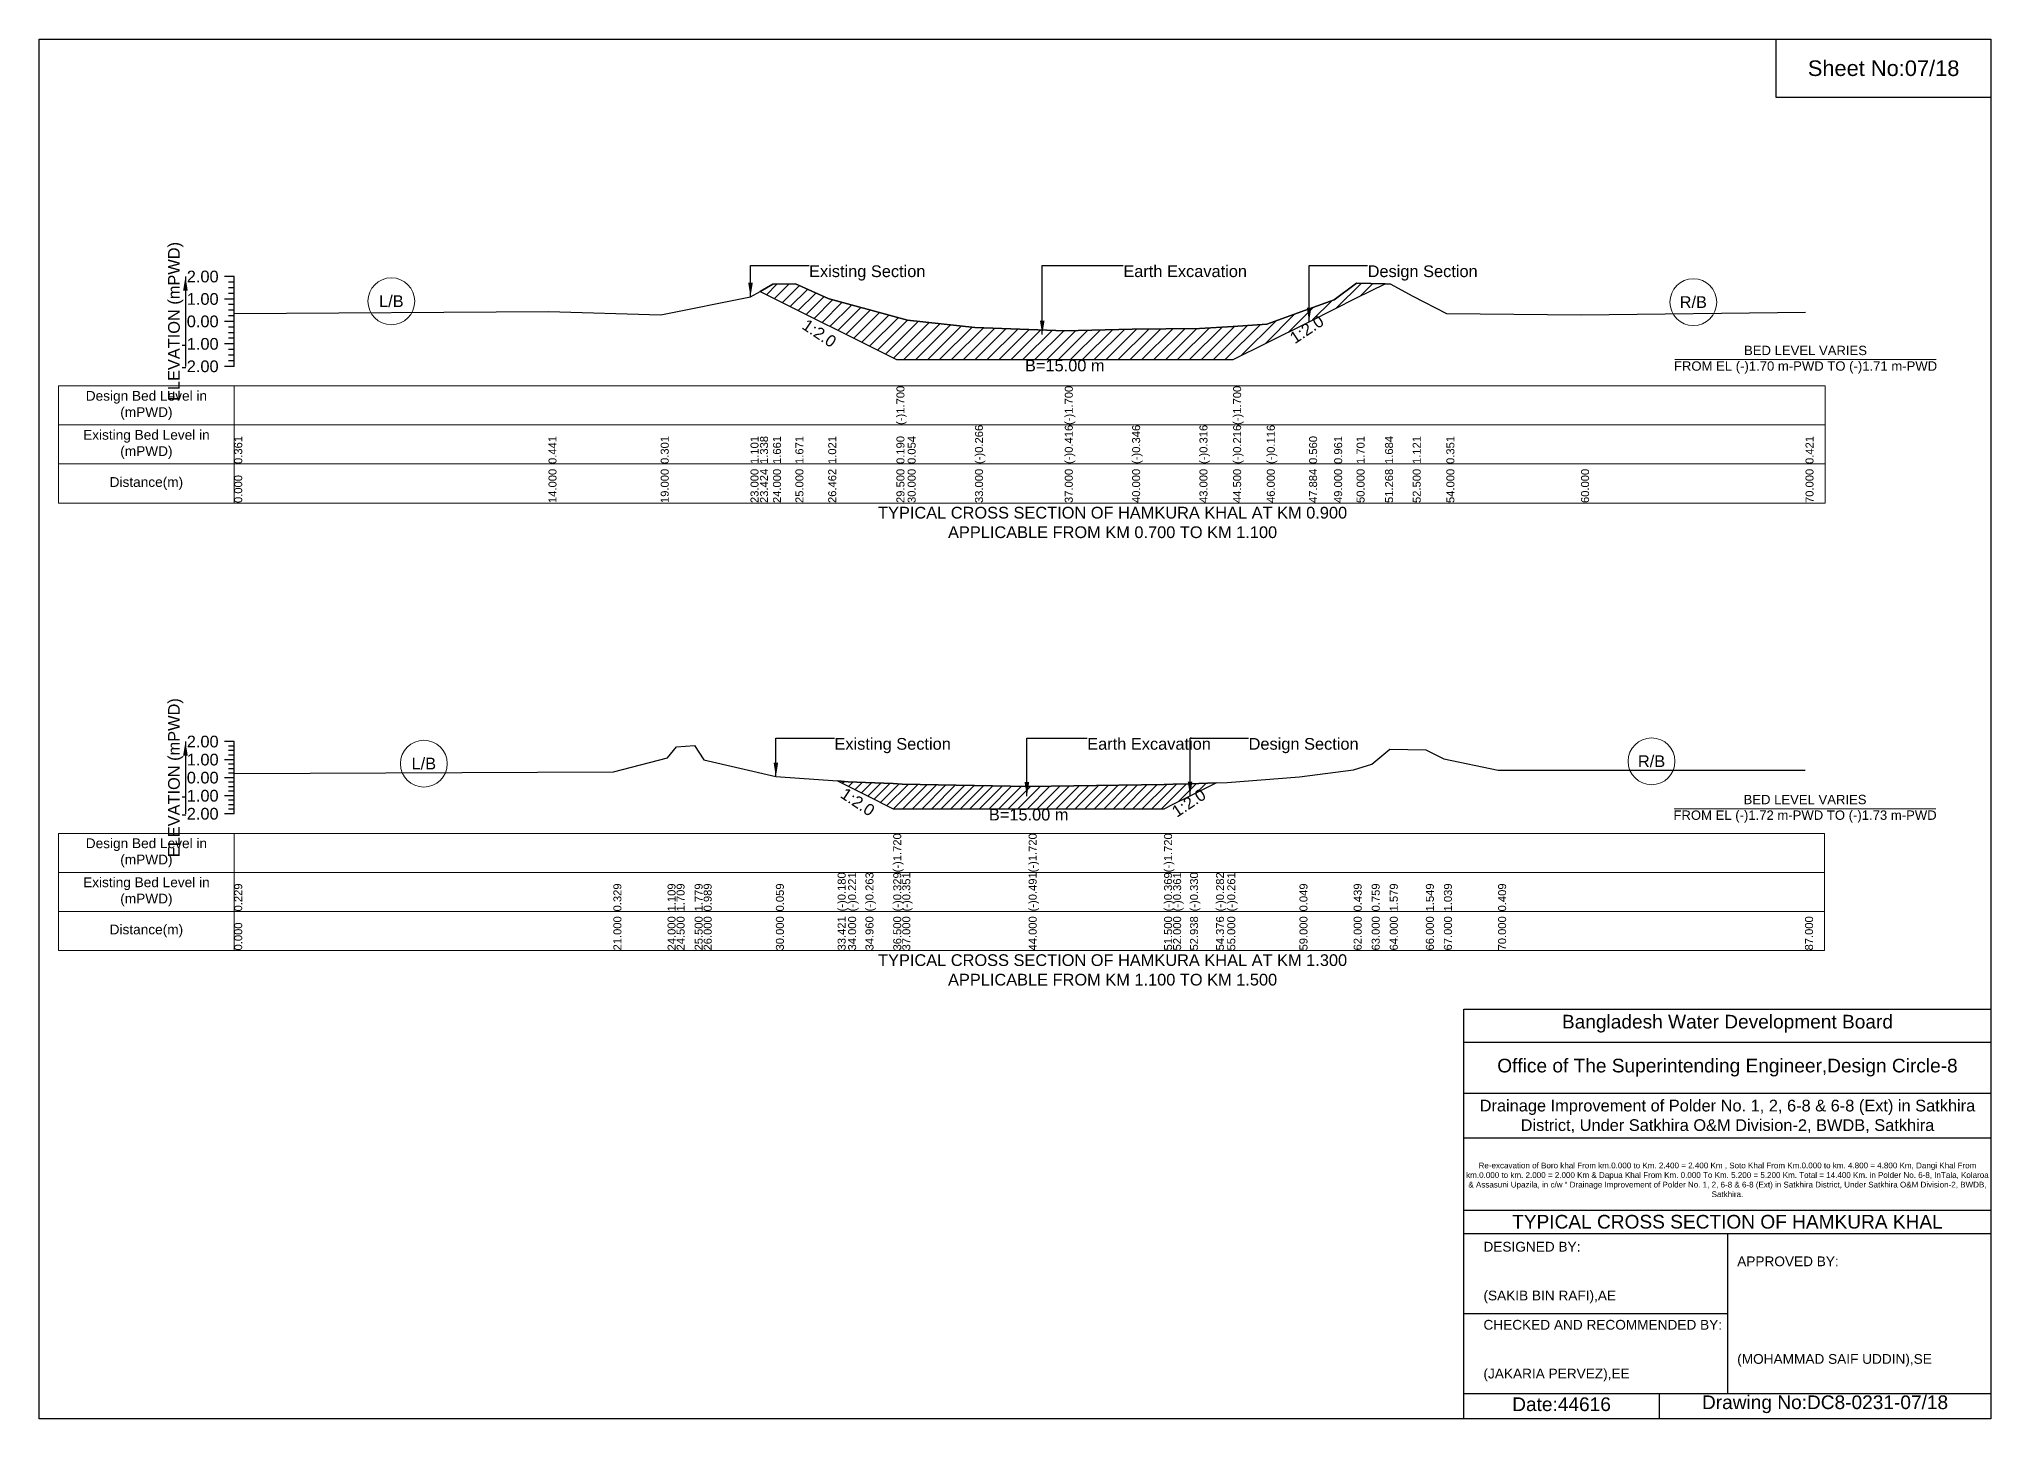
# Model space of a CAD drawing. Header units: inches. Extents: x 91000 to 278000, y -5656 to 20000.
# Drawn here: x 160000 to 168000, y 14344 to 20000 of the extents above; entities that cross this region are included whole.
import ezdxf

# ---------------------------------------------------------------- set-up
doc = ezdxf.new("R2010")
doc.units = ezdxf.units.IN
doc.header["$LTSCALE"] = 7
doc.header["$MEASUREMENT"] = 0
for name, color, linetype, lineweight in [('Cross section Data Border', 7, 'Continuous', 9), ('Cross Section Labels', 7, 'Continuous', 9), ('Existing_Bed_Level for Xsection', 7, 'Continuous', 25)]:
    doc.layers.add(name, color=color, linetype=linetype, lineweight=lineweight)
doc.styles.get("Standard").update_dxf_attribs({"font": 'arial.ttf'})
doc.dimstyles.get("Standard").update_dxf_attribs({"dimtxt": 0.18, "dimasz": 0.18, "dimexe": 0.18, "dimexo": 0.0625, "dimgap": 0.09, "dimtad": 0, "dimtih": 1, "dimtoh": 1, "dimdec": 4, "dimzin": 0, "dimdsep": 46, "dimtxsty": 'Standard', "dimcen": 0.09, "dimadec": 0, "dimazin": 0, "dimtfac": 1, "dimtdec": 4, "dimtofl": 0, "dimtmove": 0, "dimatfit": 3, "dimfxl": 1, "dimtolj": 1, "dimtzin": 0, "dimarcsym": 0})

msp = doc.modelspace()

# ---------------------------------------------------------------- hatches: boundary and pattern name
at = {"layer": 'Existing_Bed_Level for Xsection'}
h = msp.add_hatch(dxfattribs=at)
h.set_pattern_fill('ANSI31', color=256, scale=276, style=0)
h.paths.add_polyline_path([(162955, 18965.4), (163008, 18938.9), (163100, 18892.9), (163234.5, 18825.6), (163238, 18823.9), (163514, 18685.9), (163560, 18685.9), (163836, 18685.9), (164204, 18685.9), (164480, 18685.9), (164756, 18685.9), (164894, 18685.9), (165032, 18754.9), (165205.3, 18841.5), (165308, 18892.9), (165400, 18938.9), (165516.7, 18997.2), (165400, 18998.8), (165308, 18930.7), (165205.3, 18893.8), (165032, 18831.6), (164894, 18822.4), (164756, 18813.2), (164480, 18810.4), (164204, 18804), (163836, 18817.8), (163560, 18847.2), (163514, 18859.7), (163238, 18934.6), (163234.5, 18936.2), (163100, 18996), (163008, 18995.1)])
h = msp.add_hatch(dxfattribs=at)
h.set_pattern_fill('ANSI31', color=256, scale=222, style=0)
h.paths.add_polyline_path([(163273.1, 16959), (163316, 16937.6), (163387.1, 16902), (163501, 16845.1), (163538, 16845.1), (164056, 16845.1), (164611, 16845.1), (164648, 16863.6), (164717.4, 16898.3), (164823.9, 16951.5), (164717.4, 16947.9), (164648, 16945.6), (164611, 16945), (164056, 16936), (163538, 16946.4), (163501, 16948), (163387.1, 16952.9), (163316, 16956)])

# ---------------------------------------------------------------- linework, layer by layer
for points in [[(160000, 20000), (168000, 20000), (168000, 14344), (160000, 14344)], [(167120, 20000), (168000, 20000), (168000, 19760), (167120, 19760)]]:
    msp.add_lwpolyline(points, close=True)
for points in [[(165840, 14344), (165840, 16024), (168000, 16024)], [(165840, 15888), (168000, 15888)], [(165840, 15680), (168000, 15680)], [(165840, 15496), (168000, 15496)], [(165840, 15200), (168000, 15200)], [(165840, 15104), (168000, 15104)], [(166920, 15104), (166920, 14448)], [(165840, 14776), (166920, 14776)], [(165840, 14448), (168000, 14448)], [(166640, 14448), (166640, 14344)]]:
    msp.add_lwpolyline(points)
at = {"layer": 'Cross section Data Border'}
for points in [[(160080, 18578.3), (167320, 18578.3), (167320, 18098.3), (160080, 18098.3)], [(160080, 16744.3), (167318, 16744.3), (167318, 16264.3), (160080, 16264.3)]]:
    msp.add_lwpolyline(points, close=True, dxfattribs=at)
for points in [[(160800, 18578.3), (160800, 18098.3)], [(160080, 18418.3), (167320, 18418.3)], [(160080, 18258.3), (167320, 18258.3)], [(160800, 16744.3), (160800, 16264.3)], [(160080, 16584.3), (167318, 16584.3)], [(160080, 16424.3), (167318, 16424.3)]]:
    msp.add_lwpolyline(points, dxfattribs=at)
at = {"layer": 'Cross Section Labels'}
for points in [[(166704.2, 18685.9), (167775.8, 18685.9)], [(166702.2, 16845.1), (167773.8, 16845.1)]]:
    msp.add_lwpolyline(points, dxfattribs=at)
for centre in [(161444, 18925.2), (166780, 18921.5), (161577, 17030), (166609, 17039.6)]:
    msp.add_circle(centre, 96, dxfattribs=at)
at = {"layer": 'Existing_Bed_Level for Xsection'}
for points in [[(160800, 19026.3), (160760, 19026.3)], [(160800, 19003.3), (160776, 19003.3)], [(160800, 18980.3), (160776, 18980.3)], [(160800, 18658.3), (160800, 18750.3), (160800, 18842.3), (160800, 18934.3), (160800, 19026.3)], [(160800, 18875.5), (162088, 18882.8), (162548, 18870), (162916, 18943.6), (162955, 18965.4), (163008, 18995.1), (163100, 18996), (163234.5, 18936.2), (163238, 18934.6), (163514, 18859.7), (163514, 18859.7), (163560, 18847.2), (163836, 18817.8), (164204, 18804), (164204, 18804), (164480, 18810.4), (164756, 18813.2), (164894, 18822.4), (164894, 18822.4), (165032, 18831.6), (165205.3, 18893.8), (165308, 18930.7), (165400, 18998.8), (165516.7, 18997.2), (165538, 18996.9), (165630, 18945.4), (165768, 18874.6), (166320, 18870), (167240, 18881)], [(160800, 18934.3), (160760, 18934.3)], [(160800, 18957.3), (160776, 18957.3)], [(160800, 18911.3), (160776, 18911.3)], [(160800, 18888.3), (160776, 18888.3)], [(160800, 18842.3), (160760, 18842.3)], [(160800, 18865.3), (160776, 18865.3)], [(160800, 18819.3), (160776, 18819.3)], [(160800, 18750.3), (160760, 18750.3)], [(160800, 18796.3), (160776, 18796.3)], [(160800, 18773.3), (160776, 18773.3)], [(160800, 18727.3), (160776, 18727.3)], [(160800, 18658.3), (160760, 18658.3)], [(160800, 18704.3), (160776, 18704.3)], [(160800, 18681.3), (160776, 18681.3)], [(160800, 17120.3), (160760, 17120.3)], [(160800, 16824.3), (160800, 16898.3), (160800, 16972.3), (160800, 17046.3), (160800, 17120.3)], [(160800, 17046.3), (160760, 17046.3)], [(160800, 17101.8), (160776, 17101.8)], [(160800, 17083.3), (160776, 17083.3)], [(160800, 17064.8), (160776, 17064.8)], [(160800, 16989.3), (162354, 16996.7), (162576, 17054.4), (162613, 17098.8), (162687, 17104), (162724, 17045.5), (163020, 16976.7), (163273.1, 16959), (163316, 16956), (163387.1, 16952.9), (163501, 16948), (163501, 16948), (163538, 16946.4), (164056, 16936), (164056, 16936), (164611, 16945), (164611, 16945), (164648, 16945.6), (164717.4, 16947.9), (164823.9, 16951.5), (164870, 16953), (165166, 16976), (165388, 17004.8), (165462, 17028.5), (165536, 17089.2), (165684, 17087), (165758, 17049.2), (165980, 17002.6), (167238, 17002.6)], [(160800, 16972.3), (160760, 16972.3)], [(160800, 17027.8), (160776, 17027.8)], [(160800, 17009.3), (160776, 17009.3)], [(160800, 16990.8), (160776, 16990.8)], [(160800, 16898.3), (160760, 16898.3)], [(160800, 16953.8), (160776, 16953.8)], [(160800, 16935.3), (160776, 16935.3)], [(160800, 16916.8), (160776, 16916.8)], [(160800, 16824.3), (160760, 16824.3)], [(160800, 16879.8), (160776, 16879.8)], [(160800, 16861.3), (160776, 16861.3)], [(160800, 16842.8), (160776, 16842.8)]]:
    msp.add_lwpolyline(points, dxfattribs=at)
for points in [[(162955, 18965.4), (163008, 18938.9), (163100, 18892.9), (163234.5, 18825.6), (163238, 18823.9), (163514, 18685.9), (163514, 18685.9), (163560, 18685.9), (163836, 18685.9), (164204, 18685.9), (164204, 18685.9), (164480, 18685.9), (164756, 18685.9), (164894, 18685.9), (164894, 18685.9), (165032, 18754.9), (165205.3, 18841.5), (165308, 18892.9), (165400, 18938.9), (165516.7, 18997.2), (165516.7, 18997.2), (165516.7, 18997.2), (165400, 18998.8), (165308, 18930.7), (165205.3, 18893.8), (165032, 18831.6), (164894, 18822.4), (164894, 18822.4), (164756, 18813.2), (164480, 18810.4), (164204, 18804), (164204, 18804), (163836, 18817.8), (163560, 18847.2), (163514, 18859.7), (163514, 18859.7), (163238, 18934.6), (163234.5, 18936.2), (163100, 18996), (163008, 18995.1)], [(163273.1, 16959), (163316, 16937.6), (163387.1, 16902), (163501, 16845.1), (163501, 16845.1), (163538, 16845.1), (164056, 16845.1), (164056, 16845.1), (164611, 16845.1), (164611, 16845.1), (164648, 16863.6), (164717.4, 16898.3), (164823.9, 16951.5), (164717.4, 16947.9), (164648, 16945.6), (164611, 16945), (164611, 16945), (164056, 16936), (164056, 16936), (163538, 16946.4), (163501, 16948), (163501, 16948), (163387.1, 16952.9), (163316, 16956)]]:
    msp.add_lwpolyline(points, close=True, dxfattribs=at)

# ---------------------------------------------------------------- texts
at = {"attachment_point": 5}
for s, insert, char_height in [('Sheet No:07/18', (167560, 19880), 64), ('Bangladesh Water Development Board', (166920, 15964), 56), ('Office of The Superintending Engineer,Design Circle-8', (166920, 15784), 56)]:
    msp.add_mtext(s, dxfattribs=dict(at, insert=insert, char_height=char_height))
for s, insert, char_height, width, attachment_point in [('Drainage Improvement of Polder No. 1, 2, 6-8 & 6-8 (Ext) in Satkhira District, Under Satkhira O&M Division-2, BWDB, Satkhira', (166920, 15584), 48, 2240, 5), ('Re-excavation of Boro khal From km.0.000 to Km. 2.400 = 2.400 Km , Soto Khal From Km.0.000 to km. 4.800 = 4.800 Km, Dangi Khal From km.0.000 to km. 2.000 = 2.000 Km & Dapua Khal From Km. 0.000 To Km. 5.200 = 5.200 Km. Total = 14.400 Km. in Polder No. 6-8, InTala, Kolaroa & Assasuni Upazila, in c/w “ Drainage Improvement of Polder No. 1, 2, 6-8 & 6-8 (Ext) in Satkhira District, Under Satkhira O&M Division-2, BWDB, Satkhira.', (166920, 15324), 23.565, 2160, 5), ('TYPICAL CROSS SECTION OF HAMKURA KHAL', (166920, 15152), 56, 2240, 5), ('DESIGNED BY:^J^J^J(SAKIB BIN RAFI),AE', (165920, 14944), 40, 1120, 4), ('APPROVED BY:^J^J^J^J^J^J(MOHAMMAD SAIF UDDIN),SE', (166960, 14784), 40, 1120, 4), ('CHECKED AND RECOMMENDED BY:^J^J^J(JAKARIA PERVEZ),EE', (165920, 14624), 40, 1120, 4), ('Date:44616', (166240, 14404), 56, 1120, 5), ('Drawing No:DC8-0231-07/18', (167320, 14404), 56, 1760, 5)]:
    msp.add_mtext(s, dxfattribs=dict(insert=insert, char_height=char_height, width=width, attachment_point=attachment_point))
at = {"layer": 'Cross section Data Border', "char_height": 40, "width": 640, "attachment_point": 5}
for s, insert in [('Design Bed Level in (mPWD)', (160440, 18498.3)), ('Existing Bed Level in (mPWD)', (160440, 18338.3)), ('Distance(m)', (160440, 18178.3)), ('Design Bed Level in (mPWD)', (160440, 16664.3)), ('Existing Bed Level in (mPWD)', (160440, 16504.3)), ('Distance(m)', (160440, 16344.3))]:
    msp.add_mtext(s, dxfattribs=dict(at, insert=insert))
at = {"layer": 'Cross Section Labels'}
for s, insert, char_height, attachment_point in [('Existing Section', (163156, 19072.3), 48, 1), ('Earth Excavation', (164444, 19072.3), 48, 1), ('Design Section', (165445.3, 19072.3), 48, 1), ('L/B', (161444, 18925.2), 48, 5), ('R/B', (166780, 18921.5), 48, 5), ('BED LEVEL VARIES ^JFROM EL (-)1.70 m-PWD TO (-)1.71 m-PWD', (167240, 18685.9), 38.4, 5), ('B=15.00 m', (164204, 18685.9), 48, 2), ('TYPICAL CROSS SECTION OF HAMKURA KHAL AT KM 0.900^JAPPLICABLE FROM KM 0.700 TO KM 1.100', (164400, 18018.3), 48, 5), ('Existing Section', (163260, 17135.1), 48, 1), ('Earth Excavation', (164296, 17135.1), 48, 1), ('Design Section', (164957.4, 17135.1), 48, 1), ('L/B', (161577, 17030), 48, 5), ('R/B', (166609, 17039.6), 48, 5), ('BED LEVEL VARIES ^JFROM EL (-)1.72 m-PWD TO (-)1.73 m-PWD', (167238, 16845.1), 38.4, 5), ('B=15.00 m', (164056, 16845.1), 48, 2), ('TYPICAL CROSS SECTION OF HAMKURA KHAL AT KM 1.300^JAPPLICABLE FROM KM 1.100 TO KM 1.500', (164400, 16184.3), 48, 5)]:
    msp.add_mtext(s, dxfattribs=dict(at, insert=insert, char_height=char_height, attachment_point=attachment_point))
at = {"layer": 'Cross Section Labels', "char_height": 48, "attachment_point": 2}
for insert, rotation in [((163211.5, 18814.1), 326.30993), ((165182.3, 18830), 33.69007), ((163368.6, 16892.8), 326.30993), ((164698.9, 16889), 33.69007)]:
    msp.add_mtext('1:2.0', dxfattribs=dict(at, insert=insert, rotation=rotation))
at = {"layer": 'Existing_Bed_Level for Xsection', "rotation": 90}
for s, insert, char_height, attachment_point in [('ELEVATION (mPWD)', (160560, 18842.3), 48, 5), ('(-)1.700', (163514, 18418.3), 32.8, 1), ('(-)1.700', (164204, 18418.3), 32.8, 1), ('(-)1.700', (164894, 18418.3), 32.8, 1), ('(-)0.266', (163836, 18258.3), 32.8, 1), ('(-)0.416', (164204, 18258.3), 32.8, 1), ('(-)0.346', (164480, 18258.3), 32.8, 1), ('(-)0.316', (164756, 18258.3), 32.8, 1), ('(-)0.216', (164894, 18258.3), 32.8, 1), ('(-)0.116', (165032, 18258.3), 32.8, 1), ('0.361', (160800, 18258.3), 32.8, 1), ('0.441', (162088, 18258.3), 32.8, 1), ('0.301', (162548, 18258.3), 32.8, 1), ('1.101', (162916, 18258.3), 32.8, 1), ('1.338', (162955, 18258.3), 32.8, 1), ('1.661', (163008, 18258.3), 32.8, 1), ('1.671', (163100, 18258.3), 32.8, 1), ('1.021', (163234.5, 18258.3), 32.8, 1), ('0.190', (163514, 18258.3), 32.8, 1), ('0.054', (163560, 18258.3), 32.8, 1), ('0.560', (165205.3, 18258.3), 32.8, 1), ('0.961', (165308, 18258.3), 32.8, 1), ('1.701', (165400, 18258.3), 32.8, 1), ('1.684', (165516.7, 18258.3), 32.8, 1), ('1.121', (165630, 18258.3), 32.8, 1), ('0.351', (165768, 18258.3), 32.8, 1), ('0.421', (167240, 18258.3), 32.8, 1), ('0.000', (160800, 18098.3), 32.8, 1), ('14.000', (162088, 18098.3), 32.8, 1), ('19.000', (162548, 18098.3), 32.8, 1), ('23.000', (162916, 18098.3), 32.8, 1), ('23.424', (162955, 18098.3), 32.8, 1), ('24.000', (163008, 18098.3), 32.8, 1), ('25.000', (163100, 18098.3), 32.8, 1), ('26.462', (163234.5, 18098.3), 32.8, 1), ('29.500', (163514, 18098.3), 32.8, 1), ('30.000', (163560, 18098.3), 32.8, 1), ('33.000', (163836, 18098.3), 32.8, 1), ('37.000', (164204, 18098.3), 32.8, 1), ('40.000', (164480, 18098.3), 32.8, 1), ('43.000', (164756, 18098.3), 32.8, 1), ('44.500', (164894, 18098.3), 32.8, 1), ('46.000', (165032, 18098.3), 32.8, 1), ('47.884', (165205.3, 18098.3), 32.8, 1), ('49.000', (165308, 18098.3), 32.8, 1), ('50.000', (165400, 18098.3), 32.8, 1), ('51.268', (165516.7, 18098.3), 32.8, 1), ('52.500', (165630, 18098.3), 32.8, 1), ('54.000', (165768, 18098.3), 32.8, 1), ('60.000', (166320, 18098.3), 32.8, 1), ('70.000', (167240, 18098.3), 32.8, 1), ('ELEVATION (mPWD)', (160560, 16972.3), 48, 5), ('(-)1.720', (163501, 16584.3), 32.8, 1), ('(-)1.720', (164056, 16584.3), 32.8, 1), ('(-)1.720', (164611, 16584.3), 32.8, 1), ('(-)0.180', (163273.1, 16424.3), 32.8, 1), ('(-)0.221', (163316, 16424.3), 32.8, 1), ('(-)0.263', (163387.1, 16424.3), 32.8, 1), ('(-)0.329', (163501, 16424.3), 32.8, 1), ('(-)0.351', (163538, 16424.3), 32.8, 1), ('(-)0.491', (164056, 16424.3), 32.8, 1), ('(-)0.369', (164611, 16424.3), 32.8, 1), ('(-)0.361', (164648, 16424.3), 32.8, 1), ('(-)0.330', (164717.4, 16424.3), 32.8, 1), ('(-)0.282', (164823.9, 16424.3), 32.8, 1), ('(-)0.261', (164870, 16424.3), 32.8, 1), ('0.229', (160800, 16424.3), 32.8, 1), ('0.329', (162354, 16424.3), 32.8, 1), ('1.109', (162576, 16424.3), 32.8, 1), ('1.709', (162613, 16424.3), 32.8, 1), ('1.779', (162687, 16424.3), 32.8, 1), ('0.989', (162724, 16424.3), 32.8, 1), ('0.059', (163020, 16424.3), 32.8, 1), ('0.049', (165166, 16424.3), 32.8, 1), ('0.439', (165388, 16424.3), 32.8, 1), ('0.759', (165462, 16424.3), 32.8, 1), ('1.579', (165536, 16424.3), 32.8, 1), ('1.549', (165684, 16424.3), 32.8, 1), ('1.039', (165758, 16424.3), 32.8, 1), ('0.409', (165980, 16424.3), 32.8, 1), ('21.000', (162354, 16264.3), 32.8, 1), ('24.000', (162576, 16264.3), 32.8, 1), ('24.500', (162613, 16264.3), 32.8, 1), ('25.500', (162687, 16264.3), 32.8, 1), ('26.000', (162724, 16264.3), 32.8, 1), ('30.000', (163020, 16264.3), 32.8, 1), ('33.421', (163273.1, 16264.3), 32.8, 1), ('34.000', (163316, 16264.3), 32.8, 1), ('34.960', (163387.1, 16264.3), 32.8, 1), ('36.500', (163501, 16264.3), 32.8, 1), ('37.000', (163538, 16264.3), 32.8, 1), ('44.000', (164056, 16264.3), 32.8, 1), ('51.500', (164611, 16264.3), 32.8, 1), ('52.000', (164648, 16264.3), 32.8, 1), ('52.938', (164717.4, 16264.3), 32.8, 1), ('54.376', (164823.9, 16264.3), 32.8, 1), ('55.000', (164870, 16264.3), 32.8, 1), ('59.000', (165166, 16264.3), 32.8, 1), ('62.000', (165388, 16264.3), 32.8, 1), ('63.000', (165462, 16264.3), 32.8, 1), ('64.000', (165536, 16264.3), 32.8, 1), ('66.000', (165684, 16264.3), 32.8, 1), ('67.000', (165758, 16264.3), 32.8, 1), ('70.000', (165980, 16264.3), 32.8, 1), ('87.000', (167238, 16264.3), 32.8, 1), ('0.000', (160800, 16264.3), 32.8, 1)]:
    msp.add_mtext(s, dxfattribs=dict(at, insert=insert, char_height=char_height, attachment_point=attachment_point))
at = {"layer": 'Existing_Bed_Level for Xsection', "char_height": 48, "attachment_point": 6}
for s, insert in [('2.00', (160736, 19026.3)), ('1.00', (160736, 18934.3)), ('0.00', (160736, 18842.3)), ('-1.00', (160736, 18750.3)), ('-2.00', (160736, 18658.3)), ('2.00', (160736, 17120.3)), ('1.00', (160736, 17046.3)), ('0.00', (160736, 16972.3)), ('-1.00', (160736, 16898.3)), ('-2.00', (160736, 16824.3))]:
    msp.add_mtext(s, dxfattribs=dict(at, insert=insert))

# ---------------------------------------------------------------- leaders
at = {"layer": 'Cross Section Labels', "annotation_type": 0, "has_hookline": 1, "hookline_direction": 0}
for points, text_width in [([(162916, 18943.6), (162916, 19072.3), (163155.9, 19072.3)], 467.2), ([(164111.7, 18788.6), (164111.7, 19072.3), (164443.9, 19072.3)], 497), ([(165205.3, 18841.5), (165205.3, 19072.3), (165445.2, 19072.3)], 441.2), ([(163020, 16976.7), (163020, 17135.1), (163259.9, 17135.1)], 467.2), ([(164048.8, 16896.9), (164048.8, 17135.1), (164295.9, 17135.1)], 497), ([(164717.4, 16898.3), (164717.4, 17135.1), (164957.3, 17135.1)], 441.2)]:
    msp.add_leader(points, dimstyle='Standard', override={"dimasz": 57.6}, dxfattribs=dict(at, text_width=text_width))
at = {"layer": 'Existing_Bed_Level for Xsection'}
for points in [[(160600, 19026.3), (160600, 18658.3)], [(160600, 17120.3), (160600, 16824.3)]]:
    msp.add_leader(points, dimstyle='Standard', override={"dimasz": 57.6}, dxfattribs=at)

doc.saveas('drawing.dxf')
